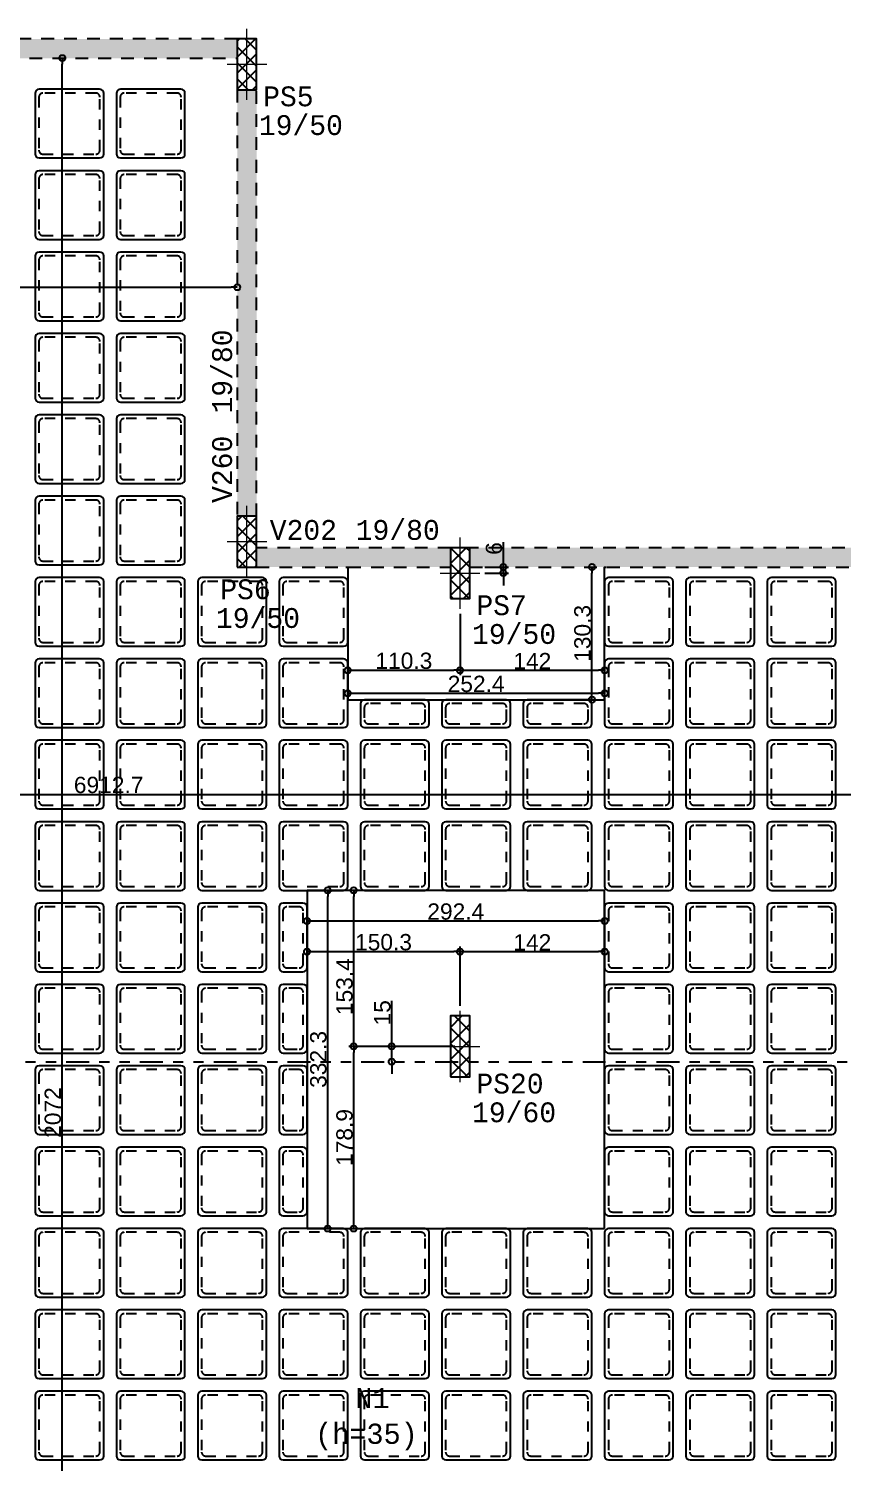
# Model space of a CAD drawing. Header units: millimetres. Extents: x -967 to 563, y -1588 to 506.
# Drawn here: x 65.28 to 73.27, y -235.92 to -221.83 of the extents above; entities that cross this region are included whole.
import ezdxf

# ---------------------------------------------------------------- set-up
doc = ezdxf.new("R2010")
doc.units = ezdxf.units.MM
for name, pattern in [('CYPE_RAYAPUNTOPUNTO', [0.45, 0.225, -0.075, 0, -0.075, 0, -0.075]), ('DASHDOT', [1, 0.5, -0.25, 0, -0.25]), ('ESTILO_TQS_0001', [1, 0.7, -0.3]), ('HIDDEN2', [0.1875, 0.125, -0.0625])]:
    doc.linetypes.add(name, pattern=pattern)
for name, color, linetype in [('1', 5, 'Continuous'), ('11', 7, 'Continuous'), ('12', 4, 'Continuous'), ('13', 7, 'Continuous'), ('208', 13, 'Continuous'), ('251', 5, 'Continuous'), ('252', 153, 'ESTILO_TQS_0001'), ('4', 2, 'Continuous'), ('8', 7, 'Continuous'), ('9', 7, 'Continuous'), ('A_htc_alv', 7, 'Continuous'), ('COTAS', 1, 'Continuous'), ('EIXOS', 8, 'DASHDOT')]:
    doc.layers.add(name, color=color, linetype=linetype)
doc.layers.add('PILAR_EIXOS', color=1, linetype='Continuous', lineweight=0)
doc.styles.add('ARIAL', font='arial.ttf')
doc.styles.add('TQS_LUCIDA_CONSOLE', font='lucon.TTF')
doc.dimstyles.new('AVILLA 100 2', dxfattribs={"dimtxt": 0.16, "dimasz": 0.06, "dimexe": 0.05, "dimexo": 0.05, "dimgap": 0.01, "dimtad": 3, "dimdec": 1, "dimlfac": 100, "dimzin": 9, "dimdsep": 46, "dimtxsty": 'ARIAL', "dimblk": 'ORIGIN', "dimcen": 1.5, "dimclrd": 10, "dimclre": 10, "dimclrt": 7, "dimadec": 0, "dimazin": 0, "dimtfac": 1, "dimtdec": 1, "dimtmove": 0, "dimatfit": 1, "dimfxl": 1, "dimarcsym": 0})
pattern_1 = [(45, (685.15059, -106.08026), (-0.078577241, 0.078577241), []), (135, (685.15059, -106.08026), (-0.078577241, -0.078577241), [])]

# ---------------------------------------------------------------- blocks, each defined once
blk = doc.blocks.new('_VAONER063700637000750007500')
at = {"layer": '251', "color": 8}
for p, q in [((-33.725, 29.725), (-33.725, -29.725)), ((29.725, 33.725), (-29.725, 33.725)), ((33.725, -29.725), (33.725, 29.725)), ((-29.725, -33.725), (29.725, -33.725))]:
    blk.add_line(p, q, dxfattribs=at)
for centre, start, end in [((-29.725, 29.725), 90, 180), ((29.725, 29.725), 0, 90), ((-29.725, -29.725), 180, 270), ((29.725, -29.725), 270, 0)]:
    blk.add_arc(centre, 4, start, end, dxfattribs=at)
at = {"layer": '252', "color": 8}
for p, q in [((25.975, 29.975), (-25.975, 29.975)), ((-29.975, 25.975), (-29.975, -25.975)), ((29.975, -25.975), (29.975, 25.975)), ((-25.975, -29.975), (25.975, -29.975))]:
    blk.add_line(p, q, dxfattribs=at)
for centre, start, end in [((-25.975, 25.975), 90, 180), ((25.975, 25.975), 0, 90), ((-25.975, -25.975), 180, 270), ((25.975, -25.975), 270, 0)]:
    blk.add_arc(centre, 4, start, end, dxfattribs=at)
blk = doc.blocks.new('_VAONER023700637000750007500')
at = {"layer": '251', "color": 8}
for p, q in [((-13.725, 29.725), (-13.725, -29.725)), ((9.725, 33.725), (-9.725, 33.725)), ((13.725, -29.725), (13.725, 29.725)), ((-9.725, -33.725), (9.725, -33.725))]:
    blk.add_line(p, q, dxfattribs=at)
for centre, start, end in [((-9.725, 29.725), 90, 180), ((9.725, 29.725), 0, 90), ((-9.725, -29.725), 180, 270), ((9.725, -29.725), 270, 0)]:
    blk.add_arc(centre, 4, start, end, dxfattribs=at)
at = {"layer": '252', "color": 8}
for p, q in [((5.975, 29.975), (-5.975, 29.975)), ((-9.975, 25.975), (-9.975, -25.975)), ((9.975, -25.975), (9.975, 25.975)), ((-5.975, -29.975), (5.975, -29.975))]:
    blk.add_line(p, q, dxfattribs=at)
for centre, start, end in [((-5.975, 25.975), 90, 180), ((5.975, 25.975), 0, 90), ((-5.975, -25.975), 180, 270), ((5.975, -25.975), 270, 0)]:
    blk.add_arc(centre, 4, start, end, dxfattribs=at)
blk = doc.blocks.new('_VAONER063700237000750007500')
at = {"layer": '251', "color": 8}
for p, q in [((-33.725, 9.725), (-33.725, -9.725)), ((29.725, 13.725), (-29.725, 13.725)), ((33.725, -9.725), (33.725, 9.725)), ((-29.725, -13.725), (29.725, -13.725))]:
    blk.add_line(p, q, dxfattribs=at)
for centre, start, end in [((-29.725, 9.725), 90, 180), ((29.725, 9.725), 0, 90), ((-29.725, -9.725), 180, 270), ((29.725, -9.725), 270, 0)]:
    blk.add_arc(centre, 4, start, end, dxfattribs=at)
at = {"layer": '252', "color": 8}
for p, q in [((-29.975, 5.975), (-29.975, -5.975)), ((25.975, 9.975), (-25.975, 9.975)), ((29.975, -5.975), (29.975, 5.975)), ((-25.975, -9.975), (25.975, -9.975))]:
    blk.add_line(p, q, dxfattribs=at)
for centre, start, end in [((-25.975, 5.975), 90, 180), ((25.975, 5.975), 0, 90), ((-25.975, -5.975), 180, 270), ((25.975, -5.975), 270, 0)]:
    blk.add_arc(centre, 4, start, end, dxfattribs=at)
blk = doc.blocks.new('NERVURADA TÉRREO 1 MODELO 2 (LO) R0')
at = {"layer": '208', "xscale": 0.01, "yscale": 0.01, "zscale": 0.01}
for name, p in [('_VAONER063700637000750007500', (737.85, -735.933)), ('_VAONER063700637000750007500', (738.649, -735.933)), ('_VAONER063700637000750007500', (737.85, -736.733)), ('_VAONER063700637000750007500', (738.649, -736.733)), ('_VAONER063700637000750007500', (737.85, -737.532)), ('_VAONER063700637000750007500', (738.649, -737.532)), ('_VAONER063700637000750007500', (737.85, -738.332)), ('_VAONER063700637000750007500', (738.649, -738.332)), ('_VAONER063700637000750007500', (737.85, -739.131)), ('_VAONER063700637000750007500', (738.649, -739.131)), ('_VAONER063700637000750007500', (737.85, -739.931)), ('_VAONER063700637000750007500', (738.649, -739.931)), ('_VAONER063700637000750007500', (737.85, -740.73)), ('_VAONER063700637000750007500', (738.649, -740.73)), ('_VAONER063700637000750007500', (739.449, -740.73)), ('_VAONER063700637000750007500', (740.248, -740.73)), ('_VAONER063700637000750007500', (743.446, -740.73)), ('_VAONER063700637000750007500', (744.246, -740.73)), ('_VAONER063700637000750007500', (745.045, -740.73)), ('_VAONER063700637000750007500', (737.85, -741.53)), ('_VAONER063700637000750007500', (738.649, -741.53)), ('_VAONER063700637000750007500', (739.449, -741.53)), ('_VAONER063700637000750007500', (740.248, -741.53)), ('_VAONER063700637000750007500', (743.446, -741.53)), ('_VAONER063700637000750007500', (744.246, -741.53)), ('_VAONER063700637000750007500', (745.045, -741.53)), ('_VAONER063700237000750007500', (741.048, -741.73)), ('_VAONER063700237000750007500', (741.847, -741.73)), ('_VAONER063700237000750007500', (742.647, -741.73)), ('_VAONER063700637000750007500', (737.85, -742.329)), ('_VAONER063700637000750007500', (738.649, -742.329)), ('_VAONER063700637000750007500', (739.449, -742.329)), ('_VAONER063700637000750007500', (740.248, -742.329)), ('_VAONER063700637000750007500', (741.048, -742.329)), ('_VAONER063700637000750007500', (741.847, -742.329)), ('_VAONER063700637000750007500', (742.647, -742.329)), ('_VAONER063700637000750007500', (743.446, -742.329)), ('_VAONER063700637000750007500', (744.246, -742.329)), ('_VAONER063700637000750007500', (745.045, -742.329)), ('_VAONER063700637000750007500', (737.85, -743.129)), ('_VAONER063700637000750007500', (738.649, -743.129)), ('_VAONER063700637000750007500', (739.449, -743.129)), ('_VAONER063700637000750007500', (740.248, -743.129)), ('_VAONER063700637000750007500', (741.048, -743.129)), ('_VAONER063700637000750007500', (741.847, -743.129)), ('_VAONER063700637000750007500', (742.647, -743.129)), ('_VAONER063700637000750007500', (743.446, -743.129)), ('_VAONER063700637000750007500', (744.246, -743.129)), ('_VAONER063700637000750007500', (745.045, -743.129)), ('_VAONER063700637000750007500', (737.85, -743.928)), ('_VAONER063700637000750007500', (738.649, -743.928)), ('_VAONER063700637000750007500', (739.449, -743.928)), ('_VAONER023700637000750007500', (740.048, -743.928)), ('_VAONER063700637000750007500', (743.446, -743.928)), ('_VAONER063700637000750007500', (744.246, -743.928)), ('_VAONER063700637000750007500', (745.045, -743.928)), ('_VAONER063700637000750007500', (737.85, -744.728)), ('_VAONER063700637000750007500', (738.649, -744.728)), ('_VAONER063700637000750007500', (739.449, -744.728)), ('_VAONER023700637000750007500', (740.048, -744.728)), ('_VAONER063700637000750007500', (743.446, -744.728)), ('_VAONER063700637000750007500', (744.246, -744.728)), ('_VAONER063700637000750007500', (745.045, -744.728)), ('_VAONER063700637000750007500', (737.85, -745.527)), ('_VAONER063700637000750007500', (738.649, -745.527)), ('_VAONER063700637000750007500', (739.449, -745.527)), ('_VAONER023700637000750007500', (740.048, -745.527)), ('_VAONER063700637000750007500', (743.446, -745.527)), ('_VAONER063700637000750007500', (744.246, -745.527)), ('_VAONER063700637000750007500', (745.045, -745.527)), ('_VAONER063700637000750007500', (737.85, -746.327)), ('_VAONER063700637000750007500', (738.649, -746.327)), ('_VAONER063700637000750007500', (739.449, -746.327)), ('_VAONER023700637000750007500', (740.048, -746.327)), ('_VAONER063700637000750007500', (743.446, -746.327)), ('_VAONER063700637000750007500', (744.246, -746.327)), ('_VAONER063700637000750007500', (745.045, -746.327)), ('_VAONER063700637000750007500', (737.85, -747.126)), ('_VAONER063700637000750007500', (738.649, -747.126)), ('_VAONER063700637000750007500', (739.449, -747.126)), ('_VAONER063700637000750007500', (740.248, -747.126)), ('_VAONER063700637000750007500', (741.048, -747.126)), ('_VAONER063700637000750007500', (741.847, -747.126)), ('_VAONER063700637000750007500', (742.647, -747.126)), ('_VAONER063700637000750007500', (743.446, -747.126)), ('_VAONER063700637000750007500', (744.246, -747.126)), ('_VAONER063700637000750007500', (745.045, -747.126)), ('_VAONER063700637000750007500', (737.85, -747.926)), ('_VAONER063700637000750007500', (738.649, -747.926)), ('_VAONER063700637000750007500', (739.449, -747.926)), ('_VAONER063700637000750007500', (740.248, -747.926)), ('_VAONER063700637000750007500', (741.048, -747.926)), ('_VAONER063700637000750007500', (741.847, -747.926)), ('_VAONER063700637000750007500', (742.647, -747.926)), ('_VAONER063700637000750007500', (743.446, -747.926)), ('_VAONER063700637000750007500', (744.246, -747.926)), ('_VAONER063700637000750007500', (745.045, -747.926)), ('_VAONER063700637000750007500', (737.85, -748.725)), ('_VAONER063700637000750007500', (738.649, -748.725)), ('_VAONER063700637000750007500', (739.449, -748.725)), ('_VAONER063700637000750007500', (740.248, -748.725)), ('_VAONER063700637000750007500', (741.048, -748.725)), ('_VAONER063700637000750007500', (741.847, -748.725)), ('_VAONER063700637000750007500', (742.647, -748.725)), ('_VAONER063700637000750007500', (743.446, -748.725)), ('_VAONER063700637000750007500', (744.246, -748.725)), ('_VAONER063700637000750007500', (745.045, -748.725))]:
    blk.add_blockref(name, p, dxfattribs=at)
blk = doc.blocks.new('Eixos do pilar')
at = {"layer": 'PILAR_EIXOS'}
for p, q in [((0, -0.5), (0, 0.5)), ((-0.5, 0), (0.5, 0))]:
    blk.add_line(p, q, dxfattribs=at)
blk = doc.blocks.new('EIXOS DE OBRA TERREO1')
at = {"layer": 'EIXOS', "linetype": 'CYPE_RAYAPUNTOPUNTO'}
blk.add_line((699.3939, -145.1497), (774.5346, -145.1497), dxfattribs=at)
blk = doc.blocks.new('_Origin')
at = {"color": 0, "linetype": 'ByBlock', "lineweight": -2}
blk.add_line((0, 0), (-1, 0), dxfattribs=at)
blk.add_circle((0, 0), 0.5, dxfattribs=at)
blk = doc.blocks.new('*D675')
at = {"layer": 'COTAS', "color": 10, "linetype": 'ByBlock', "lineweight": -2, "transparency": 16777216}
for p, q in [((850.864, -572.77), (850.864, -573.374)), ((849.761, -573.303), (849.761, -573.374)), ((849.821, -573.324), (850.804, -573.324))]:
    blk.add_line(p, q, dxfattribs=at)
at = {"layer": 'Defpoints', "color": 0, "linetype": 'ByBlock', "transparency": 16777216}
for p in [(850.864, -572.72), (849.761, -573.253), (850.864, -573.324)]:
    blk.add_point(p, dxfattribs=at)
at = {"layer": 'COTAS', "color": 10, "linetype": 'ByBlock', "lineweight": -2, "transparency": 16777216, "xscale": 0.06, "yscale": 0.06, "zscale": 0.06, "rotation": 180}
blk.add_blockref('_Origin', (849.761, -573.324), dxfattribs=at)
at = {"layer": 'COTAS', "color": 10, "linetype": 'ByBlock', "lineweight": -2, "transparency": 16777216, "xscale": 0.06, "yscale": 0.06, "zscale": 0.06}
blk.add_blockref('_Origin', (850.864, -573.324), dxfattribs=at)
at = {"layer": 'COTAS', "color": 7, "linetype": 'ByBlock', "transparency": 16777216, "insert": (850.312, -573.232), "char_height": 0.16, "attachment_point": 5, "style": 'ARIAL'}
blk.add_mtext('110.3', dxfattribs=at)
blk = doc.blocks.new('*D676')
at = {"layer": 'COTAS', "color": 10, "linetype": 'ByBlock', "lineweight": -2, "transparency": 16777216}
for p, q in [((850.864, -572.77), (850.864, -573.374)), ((850.924, -573.324), (852.224, -573.324))]:
    blk.add_line(p, q, dxfattribs=at)
at = {"layer": 'Defpoints', "color": 0, "linetype": 'ByBlock', "transparency": 16777216}
for p in [(850.864, -572.72), (852.284, -573.324), (852.284, -573.324)]:
    blk.add_point(p, dxfattribs=at)
at = {"layer": 'COTAS', "color": 10, "linetype": 'ByBlock', "lineweight": -2, "transparency": 16777216, "xscale": 0.06, "yscale": 0.06, "zscale": 0.06, "rotation": 180}
blk.add_blockref('_Origin', (850.864, -573.324), dxfattribs=at)
at = {"layer": 'COTAS', "color": 10, "linetype": 'ByBlock', "lineweight": -2, "transparency": 16777216, "xscale": 0.06, "yscale": 0.06, "zscale": 0.06}
blk.add_blockref('_Origin', (852.284, -573.324), dxfattribs=at)
at = {"layer": 'COTAS', "color": 7, "linetype": 'ByBlock', "transparency": 16777216, "insert": (851.574, -573.234), "char_height": 0.16, "attachment_point": 5, "style": 'ARIAL'}
blk.add_mtext('142', dxfattribs=at)
blk = doc.blocks.new('*D677')
at = {"layer": 'COTAS', "color": 10, "linetype": 'ByBlock', "lineweight": -2, "transparency": 16777216}
blk.add_line((849.821, -573.551), (852.224, -573.551), dxfattribs=at)
at = {"layer": 'Defpoints', "color": 0, "linetype": 'ByBlock', "transparency": 16777216}
for p in [(849.761, -573.551), (852.284, -573.551), (852.284, -573.551)]:
    blk.add_point(p, dxfattribs=at)
at = {"layer": 'COTAS', "color": 10, "linetype": 'ByBlock', "lineweight": -2, "transparency": 16777216, "xscale": 0.06, "yscale": 0.06, "zscale": 0.06, "rotation": 180}
blk.add_blockref('_Origin', (849.761, -573.551), dxfattribs=at)
at = {"layer": 'COTAS', "color": 10, "linetype": 'ByBlock', "lineweight": -2, "transparency": 16777216, "xscale": 0.06, "yscale": 0.06, "zscale": 0.06}
blk.add_blockref('_Origin', (852.284, -573.551), dxfattribs=at)
at = {"layer": 'COTAS', "color": 7, "linetype": 'ByBlock', "transparency": 16777216, "insert": (851.022, -573.459), "char_height": 0.16, "attachment_point": 5, "style": 'ARIAL'}
blk.add_mtext('252.4', dxfattribs=at)
blk = doc.blocks.new('*D678')
at = {"layer": 'COTAS', "color": 10, "linetype": 'ByBlock', "lineweight": -2, "transparency": 16777216}
blk.add_line((852.159, -573.553), (852.159, -572.37), dxfattribs=at)
at = {"layer": 'Defpoints', "color": 0, "linetype": 'ByBlock', "transparency": 16777216}
for p in [(852.159, -572.31), (852.159, -572.31), (852.159, -573.613)]:
    blk.add_point(p, dxfattribs=at)
at = {"layer": 'COTAS', "color": 10, "linetype": 'ByBlock', "lineweight": -2, "transparency": 16777216, "xscale": 0.06, "yscale": 0.06, "zscale": 0.06}
for p, rotation in [((852.159, -572.31), 90), ((852.159, -573.613), 270)]:
    blk.add_blockref('_Origin', p, dxfattribs=dict(at, rotation=rotation))
at = {"layer": 'COTAS', "color": 7, "linetype": 'ByBlock', "transparency": 16777216, "insert": (852.067, -572.962), "char_height": 0.16, "attachment_point": 5, "rotation": 90, "style": 'ARIAL'}
blk.add_mtext('130.3', dxfattribs=at)
blk = doc.blocks.new('*D679')
at = {"layer": 'COTAS', "color": 10, "linetype": 'ByBlock', "lineweight": -2, "transparency": 16777216}
for p, q in [((851.29, -572.25), (851.29, -572.065)), ((851.109, -572.31), (851.34, -572.31)), ((851.29, -572.37), (851.29, -572.31)), ((851.109, -572.37), (851.34, -572.37)), ((851.29, -572.43), (851.29, -572.49))]:
    blk.add_line(p, q, dxfattribs=at)
at = {"layer": 'Defpoints', "color": 0, "linetype": 'ByBlock', "transparency": 16777216}
for p in [(851.059, -572.31), (851.29, -572.31), (851.059, -572.37)]:
    blk.add_point(p, dxfattribs=at)
at = {"layer": 'COTAS', "color": 10, "linetype": 'ByBlock', "lineweight": -2, "transparency": 16777216, "xscale": 0.06, "yscale": 0.06, "zscale": 0.06}
for p, rotation in [((851.29, -572.31), 270), ((851.29, -572.37), 90)]:
    blk.add_blockref('_Origin', p, dxfattribs=dict(at, rotation=rotation))
at = {"layer": 'COTAS', "color": 7, "linetype": 'ByBlock', "transparency": 16777216, "insert": (851.198, -572.128), "char_height": 0.16, "attachment_point": 5, "rotation": 90, "style": 'ARIAL'}
blk.add_mtext('6', dxfattribs=at)
blk = doc.blocks.new('*D732')
at = {"layer": 'COTAS', "color": 10, "linetype": 'ByBlock', "lineweight": -2, "transparency": 16777216}
for p, q in [((849.421, -576.088), (850.804, -576.088)), ((850.864, -576.62), (850.864, -576.038))]:
    blk.add_line(p, q, dxfattribs=at)
at = {"layer": 'Defpoints', "color": 0, "linetype": 'ByBlock', "transparency": 16777216}
for p in [(849.361, -576.088), (850.864, -576.088), (850.864, -576.67)]:
    blk.add_point(p, dxfattribs=at)
at = {"layer": 'COTAS', "color": 10, "linetype": 'ByBlock', "lineweight": -2, "transparency": 16777216, "xscale": 0.06, "yscale": 0.06, "zscale": 0.06, "rotation": 180}
blk.add_blockref('_Origin', (849.361, -576.088), dxfattribs=at)
at = {"layer": 'COTAS', "color": 10, "linetype": 'ByBlock', "lineweight": -2, "transparency": 16777216, "xscale": 0.06, "yscale": 0.06, "zscale": 0.06}
blk.add_blockref('_Origin', (850.864, -576.088), dxfattribs=at)
at = {"layer": 'COTAS', "color": 7, "linetype": 'ByBlock', "transparency": 16777216, "insert": (850.112, -575.997), "char_height": 0.16, "attachment_point": 5, "style": 'ARIAL'}
blk.add_mtext('150.3', dxfattribs=at)
blk = doc.blocks.new('*D733')
at = {"layer": 'COTAS', "color": 10, "linetype": 'ByBlock', "lineweight": -2, "transparency": 16777216}
for p, q in [((850.864, -576.62), (850.864, -576.038)), ((850.924, -576.088), (852.224, -576.088))]:
    blk.add_line(p, q, dxfattribs=at)
at = {"layer": 'Defpoints', "color": 0, "linetype": 'ByBlock', "transparency": 16777216}
for p in [(852.284, -576.088), (852.284, -576.088), (850.864, -576.67)]:
    blk.add_point(p, dxfattribs=at)
at = {"layer": 'COTAS', "color": 10, "linetype": 'ByBlock', "lineweight": -2, "transparency": 16777216, "xscale": 0.06, "yscale": 0.06, "zscale": 0.06, "rotation": 180}
blk.add_blockref('_Origin', (850.864, -576.088), dxfattribs=at)
at = {"layer": 'COTAS', "color": 10, "linetype": 'ByBlock', "lineweight": -2, "transparency": 16777216, "xscale": 0.06, "yscale": 0.06, "zscale": 0.06}
blk.add_blockref('_Origin', (852.284, -576.088), dxfattribs=at)
at = {"layer": 'COTAS', "color": 7, "linetype": 'ByBlock', "transparency": 16777216, "insert": (851.574, -575.998), "char_height": 0.16, "attachment_point": 5, "style": 'ARIAL'}
blk.add_mtext('142', dxfattribs=at)
blk = doc.blocks.new('*D734')
at = {"layer": 'COTAS', "color": 10, "linetype": 'ByBlock', "lineweight": -2, "transparency": 16777216}
blk.add_line((849.421, -575.787), (852.224, -575.787), dxfattribs=at)
at = {"layer": 'Defpoints', "color": 0, "linetype": 'ByBlock', "transparency": 16777216}
for p in [(849.361, -575.787), (852.284, -575.787), (852.284, -575.787)]:
    blk.add_point(p, dxfattribs=at)
at = {"layer": 'COTAS', "color": 10, "linetype": 'ByBlock', "lineweight": -2, "transparency": 16777216, "xscale": 0.06, "yscale": 0.06, "zscale": 0.06, "rotation": 180}
blk.add_blockref('_Origin', (849.361, -575.787), dxfattribs=at)
at = {"layer": 'COTAS', "color": 10, "linetype": 'ByBlock', "lineweight": -2, "transparency": 16777216, "xscale": 0.06, "yscale": 0.06, "zscale": 0.06}
blk.add_blockref('_Origin', (852.284, -575.787), dxfattribs=at)
at = {"layer": 'COTAS', "color": 7, "linetype": 'ByBlock', "transparency": 16777216, "insert": (850.822, -575.696), "char_height": 0.16, "attachment_point": 5, "style": 'ARIAL'}
blk.add_mtext('292.4', dxfattribs=at)
blk = doc.blocks.new('*D735')
at = {"layer": 'COTAS', "color": 10, "linetype": 'ByBlock', "lineweight": -2, "transparency": 16777216}
for p, q in [((850.415, -577.02), (849.77, -577.02)), ((849.82, -578.75), (849.82, -577.08)), ((849.411, -578.81), (849.87, -578.81))]:
    blk.add_line(p, q, dxfattribs=at)
at = {"layer": 'Defpoints', "color": 0, "linetype": 'ByBlock', "transparency": 16777216}
for p in [(849.82, -577.02), (850.465, -577.02), (849.361, -578.81)]:
    blk.add_point(p, dxfattribs=at)
at = {"layer": 'COTAS', "color": 10, "linetype": 'ByBlock', "lineweight": -2, "transparency": 16777216, "xscale": 0.06, "yscale": 0.06, "zscale": 0.06}
for p, rotation in [((849.82, -577.02), 90), ((849.82, -578.81), 270)]:
    blk.add_blockref('_Origin', p, dxfattribs=dict(at, rotation=rotation))
at = {"layer": 'COTAS', "color": 7, "linetype": 'ByBlock', "transparency": 16777216, "insert": (849.729, -577.915), "char_height": 0.16, "attachment_point": 5, "rotation": 90, "style": 'ARIAL'}
blk.add_mtext('178.9', dxfattribs=at)
blk = doc.blocks.new('*D736')
at = {"layer": 'COTAS', "color": 10, "linetype": 'ByBlock', "lineweight": -2, "transparency": 16777216}
for p, q in [((849.82, -576.96), (849.82, -575.546)), ((849.869, -575.486), (849.87, -575.486)), ((850.415, -577.02), (849.77, -577.02))]:
    blk.add_line(p, q, dxfattribs=at)
at = {"layer": 'Defpoints', "color": 0, "linetype": 'ByBlock', "transparency": 16777216}
for p in [(849.819, -575.486), (849.82, -575.486), (850.465, -577.02)]:
    blk.add_point(p, dxfattribs=at)
at = {"layer": 'COTAS', "color": 10, "linetype": 'ByBlock', "lineweight": -2, "transparency": 16777216, "xscale": 0.06, "yscale": 0.06, "zscale": 0.06}
for p, rotation in [((849.82, -575.486), 90), ((849.82, -577.02), 270)]:
    blk.add_blockref('_Origin', p, dxfattribs=dict(at, rotation=rotation))
at = {"layer": 'COTAS', "color": 7, "linetype": 'ByBlock', "transparency": 16777216, "insert": (849.729, -576.433), "char_height": 0.16, "attachment_point": 5, "rotation": 90, "style": 'ARIAL'}
blk.add_mtext('153.4', dxfattribs=at)
blk = doc.blocks.new('*D737')
at = {"layer": 'COTAS', "color": 10, "linetype": 'ByBlock', "lineweight": -2, "transparency": 16777216}
for p, q in [((849.564, -578.75), (849.564, -575.547)), ((849.565, -575.487), (849.614, -575.487)), ((849.565, -578.81), (849.614, -578.81))]:
    blk.add_line(p, q, dxfattribs=at)
at = {"layer": 'Defpoints', "color": 0, "linetype": 'ByBlock', "transparency": 16777216}
for p in [(849.515, -575.487), (849.564, -575.487), (849.515, -578.81)]:
    blk.add_point(p, dxfattribs=at)
at = {"layer": 'COTAS', "color": 10, "linetype": 'ByBlock', "lineweight": -2, "transparency": 16777216, "xscale": 0.06, "yscale": 0.06, "zscale": 0.06}
for p, rotation in [((849.564, -575.487), 90), ((849.564, -578.81), 270)]:
    blk.add_blockref('_Origin', p, dxfattribs=dict(at, rotation=rotation))
at = {"layer": 'COTAS', "color": 7, "linetype": 'ByBlock', "transparency": 16777216, "insert": (849.472, -577.148), "char_height": 0.16, "attachment_point": 5, "rotation": 90, "style": 'ARIAL'}
blk.add_mtext('332.3', dxfattribs=at)
blk = doc.blocks.new('*D777')
at = {"layer": 'COTAS', "color": 10, "linetype": 'ByBlock', "lineweight": -2, "transparency": 16777216}
blk.add_line((812.908, -574.544), (881.914, -574.544), dxfattribs=at)
at = {"layer": 'Defpoints', "color": 0, "linetype": 'ByBlock', "transparency": 16777216}
for p in [(812.848, -574.544), (881.974, -574.544), (881.974, -574.544)]:
    blk.add_point(p, dxfattribs=at)
at = {"layer": 'COTAS', "color": 10, "linetype": 'ByBlock', "lineweight": -2, "transparency": 16777216, "xscale": 0.06, "yscale": 0.06, "zscale": 0.06, "rotation": 180}
blk.add_blockref('_Origin', (812.848, -574.544), dxfattribs=at)
at = {"layer": 'COTAS', "color": 10, "linetype": 'ByBlock', "lineweight": -2, "transparency": 16777216, "xscale": 0.06, "yscale": 0.06, "zscale": 0.06}
blk.add_blockref('_Origin', (881.974, -574.544), dxfattribs=at)
at = {"layer": 'COTAS', "color": 7, "linetype": 'ByBlock', "transparency": 16777216, "insert": (847.411, -574.452), "char_height": 0.16, "attachment_point": 5, "style": 'ARIAL'}
blk.add_mtext('6912.7', dxfattribs=at)
blk = doc.blocks.new('*D778')
at = {"layer": 'COTAS', "color": 10, "linetype": 'ByBlock', "lineweight": -2, "transparency": 16777216}
blk.add_line((812.591, -569.561), (848.614, -569.561), dxfattribs=at)
at = {"layer": 'Defpoints', "color": 0, "linetype": 'ByBlock', "transparency": 16777216}
for p in [(812.531, -569.561), (848.674, -569.561), (848.674, -569.561)]:
    blk.add_point(p, dxfattribs=at)
at = {"layer": 'COTAS', "color": 10, "linetype": 'ByBlock', "lineweight": -2, "transparency": 16777216, "xscale": 0.06, "yscale": 0.06, "zscale": 0.06, "rotation": 180}
blk.add_blockref('_Origin', (812.531, -569.561), dxfattribs=at)
at = {"layer": 'COTAS', "color": 10, "linetype": 'ByBlock', "lineweight": -2, "transparency": 16777216, "xscale": 0.06, "yscale": 0.06, "zscale": 0.06}
blk.add_blockref('_Origin', (848.674, -569.561), dxfattribs=at)
at = {"layer": 'COTAS', "color": 7, "linetype": 'ByBlock', "transparency": 16777216, "insert": (830.603, -569.47), "char_height": 0.16, "attachment_point": 5, "style": 'ARIAL'}
blk.add_mtext('3614.3', dxfattribs=at)
blk = doc.blocks.new('*D786')
at = {"layer": 'COTAS', "color": 10, "linetype": 'ByBlock', "lineweight": -2, "transparency": 16777216}
blk.add_line((846.955, -587.97), (846.955, -567.37), dxfattribs=at)
at = {"layer": 'Defpoints', "color": 0, "linetype": 'ByBlock', "transparency": 16777216}
for p in [(846.955, -567.31), (846.955, -567.31), (846.955, -588.03)]:
    blk.add_point(p, dxfattribs=at)
at = {"layer": 'COTAS', "color": 10, "linetype": 'ByBlock', "lineweight": -2, "transparency": 16777216, "xscale": 0.06, "yscale": 0.06, "zscale": 0.06}
for p, rotation in [((846.955, -567.31), 90), ((846.955, -588.03), 270)]:
    blk.add_blockref('_Origin', p, dxfattribs=dict(at, rotation=rotation))
at = {"layer": 'COTAS', "color": 7, "linetype": 'ByBlock', "transparency": 16777216, "insert": (846.863, -577.67), "char_height": 0.16, "attachment_point": 5, "rotation": 90, "style": 'ARIAL'}
blk.add_mtext('2072', dxfattribs=at)
blk = doc.blocks.new('*D649')
at = {"layer": 'COTAS', "color": 10, "linetype": 'ByBlock', "lineweight": -2, "transparency": 16777216}
for p, q in [((850.193, -576.96), (850.193, -576.573)), ((850.814, -577.02), (850.143, -577.02)), ((850.193, -577.17), (850.193, -577.02)), ((850.193, -577.23), (850.193, -577.29))]:
    blk.add_line(p, q, dxfattribs=at)
at = {"layer": 'Defpoints', "color": 0, "linetype": 'ByBlock', "transparency": 16777216}
for p in [(850.864, -577.02), (850.193, -577.17), (850.193, -577.17)]:
    blk.add_point(p, dxfattribs=at)
at = {"layer": 'COTAS', "color": 10, "linetype": 'ByBlock', "lineweight": -2, "transparency": 16777216, "xscale": 0.06, "yscale": 0.06, "zscale": 0.06}
for p, rotation in [((850.193, -577.02), 270), ((850.193, -577.17), 90)]:
    blk.add_blockref('_Origin', p, dxfattribs=dict(at, rotation=rotation))
at = {"layer": 'COTAS', "color": 7, "linetype": 'ByBlock', "transparency": 16777216, "insert": (850.101, -576.69), "char_height": 0.16, "attachment_point": 5, "rotation": 90, "style": 'ARIAL'}
blk.add_mtext('15', dxfattribs=at)
blk = doc.blocks.new('COTAS TÉRREO (LO) R0')
at = {"layer": 'COTAS', "linetype": 'ByBlock'}
for base, p1, p2, picture, middle in [((846.9549, -567.3104), (846.9549, -588.0304), (846.9549, -567.3104), '*D786', (846.8632, -577.6704)), ((851.2902, -572.3104), (851.0592, -572.3704), (851.0592, -572.3104), '*D679', (851.1985, -572.1276)), ((852.1592, -572.3104), (852.1592, -573.6134), (852.1592, -572.3104), '*D678', (852.0675, -572.9619)), ((849.5637, -575.4869), (849.5146, -578.8099), (849.5146, -575.4869), '*D737', (849.4719, -577.1484)), ((849.8203408546, -577.0203861132), (849.3607448043, -578.8098861131), (850.4650496944, -577.0203861132), '*D735', (849.7286491765, -577.9151361132))]:
    dim = blk.add_linear_dim(base=base, p1=p1, p2=p2, angle=90, dimstyle='AVILLA 100 2', dxfattribs=at)
    dim.commit()
    dim.dimension.update_dxf_attribs({"geometry": picture, "text_midpoint": middle})
for base, p1, p2, picture, middle in [((848.6742, -569.5615), (812.5308, -569.5615), (848.6742, -569.5615), '*D778', (830.6025, -569.4697)), ((850.864244801, -573.324209647), (849.760744804, -573.253386113), (850.864244801, -572.720386113), '*D675', (850.312494803, -573.232463399)), ((852.2842, -573.3242), (850.8642, -572.7204), (852.2842, -573.3242), '*D676', (851.5742, -573.2339)), ((852.2842448043, -573.5506361131), (849.7607448043, -573.5506361131), (852.2842448043, -573.5506361131), '*D677', (851.0224948043, -573.4589444351)), ((881.97424, -574.54418), (812.84766, -574.54418), (881.97424, -574.54418), '*D777', (847.41095, -574.45249)), ((852.2842448043, -575.787383747), (849.3607448043, -575.787383747), (852.2842448043, -575.787383747), '*D734', (850.8224948043, -575.6956920689)), ((850.864244801, -576.088362456), (849.360744804, -576.088362456), (850.864244801, -576.670386113), '*D732', (850.112494803, -575.996616208)), ((852.2842, -576.0884), (850.8642, -576.6704), (852.2842, -576.0884), '*D733', (851.5742, -575.998))]:
    dim = blk.add_linear_dim(base=base, p1=p1, p2=p2, dimstyle='AVILLA 100 2', dxfattribs=at)
    dim.commit()
    dim.dimension.update_dxf_attribs({"geometry": picture, "text_midpoint": middle})
for base, p1, p2, picture, middle in [((849.8203, -575.4865), (850.465, -577.0204), (849.8188, -575.4865), '*D736', (849.8203, -576.433)), ((850.1929, -577.1704), (850.8643, -577.0204), (850.1929, -577.1704), '*D649', (850.1929, -576.6904))]:
    dim = blk.add_linear_dim(base=base, p1=p1, p2=p2, angle=90, dimstyle='AVILLA 100 2', dxfattribs=at)
    dim.commit()
    dim.dimension.update_dxf_attribs({"geometry": picture, "text_midpoint": middle, "dimtype": 128})

msp = doc.modelspace()

# ---------------------------------------------------------------- hatches: boundary and pattern name
at = {"linetype": 'ByBlock'}
h = msp.add_hatch(dxfattribs=at)
h.set_pattern_fill('ANSI37', color=4, scale=0.035)
h.set_pattern_definition(pattern_1)
h.paths.add_polyline_path([(67.3257, -222.4321), (67.5157, -222.4321), (67.5157, -221.9321), (67.3257, -221.9321)])
h = msp.add_hatch(dxfattribs=at)
h.set_pattern_fill('ANSI37', color=4, scale=0.035)
h.set_pattern_definition(pattern_1)
h.paths.add_polyline_path([(67.3257, -227.1221), (67.5157, -227.1221), (67.5157, -226.6221), (67.3257, -226.6221)])
h = msp.add_hatch(dxfattribs=at)
h.set_pattern_fill('ANSI37', color=4, scale=0.035)
h.set_pattern_definition(pattern_1)
h.paths.add_polyline_path([(69.4207, -227.4321), (69.6107, -227.4321), (69.6107, -226.9321), (69.4207, -226.9321)])
h = msp.add_hatch(dxfattribs=at)
h.set_pattern_fill('ANSI37', color=4, scale=0.035)
h.set_pattern_definition(pattern_1)
h.paths.add_polyline_path([(69.4207, -232.1321), (69.6107, -232.1321), (69.6107, -231.5321), (69.4207, -231.5321)])
at = {"layer": 'A_htc_alv', "linetype": 'ByBlock', "true_color": 0x93278f}
h = msp.add_hatch(color=217, dxfattribs=at)
h.dxf.hatch_style = 1
h.paths.add_polyline_path([(67.3257, -221.9321), (61.9107, -221.9321), (61.9107, -222.1221), (67.3257, -222.1221)])
h = msp.add_hatch(color=217, dxfattribs=at)
h.dxf.hatch_style = 1
h.paths.add_polyline_path([(67.5157, -222.4321), (67.3257, -222.4321), (67.3257, -226.6221), (67.5157, -226.6221)])
h = msp.add_hatch(color=217, dxfattribs=at)
h.dxf.hatch_style = 1
h.paths.add_polyline_path([(69.4207, -226.9321), (67.5157, -226.9321), (67.5157, -227.1221), (69.4207, -227.1221)])
h = msp.add_hatch(color=217, dxfattribs=at)
h.dxf.hatch_style = 1
h.paths.add_polyline_path([(77.1207, -226.9321), (69.6107, -226.9321), (69.6107, -227.1221), (77.1207, -227.1221)])

# ---------------------------------------------------------------- linework, layer by layer
at = {"layer": '1', "linetype": 'HIDDEN2'}
for points in [[(67.3257, -221.9321), (61.9107, -221.9321)], [(61.9107, -222.1221), (67.3257, -222.1221)], [(67.3257, -222.4321), (67.3257, -226.6221)], [(67.5157, -226.6221), (67.5157, -222.4321)], [(69.4207, -226.9321), (67.5157, -226.9321)], [(77.1207, -226.9321), (69.6107, -226.9321)], [(67.5157, -227.1221), (69.4207, -227.1221)], [(69.6107, -227.1221), (77.1207, -227.1221)]]:
    msp.add_lwpolyline(points, dxfattribs=at)
at = {"layer": '1'}
for points in [[(68.3935, -227.1221), (68.4122, -227.1221), (68.4122, -228.4251), (70.9357, -228.4251)], [(70.9357, -228.4251), (70.9357, -227.1221), (70.9545, -227.1221)], [(70.9357, -233.6216), (70.9357, -230.2986), (68.0122, -230.2986), (68.0122, -233.6216), (70.9357, -233.6216)]]:
    msp.add_lwpolyline(points, dxfattribs=at)
at = {"layer": '4'}
for points in [[(67.3257, -222.4321), (67.5157, -222.4321), (67.5157, -221.9321), (67.3257, -221.9321), (67.3257, -222.4321)], [(67.3257, -227.1221), (67.5157, -227.1221), (67.5157, -226.6221), (67.3257, -226.6221), (67.3257, -227.1221)], [(69.4207, -227.4321), (69.6107, -227.4321), (69.6107, -226.9321), (69.4207, -226.9321), (69.4207, -227.4321)], [(69.4207, -232.1321), (69.6107, -232.1321), (69.6107, -231.5321), (69.4207, -231.5321), (69.4207, -232.1321)]]:
    msp.add_lwpolyline(points, dxfattribs=at)

# ---------------------------------------------------------------- block references
at = {"color": 9, "linetype": 'ByBlock'}
msp.add_blockref('EIXOS DE OBRA TERREO1', (-672.1735, -86.8324), dxfattribs=at)
at = {"layer": 'COTAS', "color": 6, "linetype": 'ByBlock'}
msp.add_blockref('COTAS TÉRREO (LO) R0', (-781.3485, 345.1883), dxfattribs=at)
at = {"layer": 'COTAS', "color": 40, "linetype": 'ByBlock', "true_color": 0xf8d731}
msp.add_blockref('NERVURADA TÉRREO 1 MODELO 2 (LO) R0', (-672.1735, 513.1676), dxfattribs=at)
at = {"layer": 'PILAR_EIXOS', "xscale": 0.39, "yscale": 0.7}
for p in [(67.4207, -222.1821), (67.4207, -226.8721), (69.5157, -227.1821), (69.5157, -231.8321)]:
    msp.add_blockref('Eixos do pilar', p, dxfattribs=at)

# ---------------------------------------------------------------- texts
at = {"layer": '11', "linetype": 'Continuous', "style": 'TQS_LUCIDA_CONSOLE'}
msp.add_text('19/80', height=0.195, rotation=90, dxfattribs=at).set_placement((67.2745, -225.6135))
msp.add_text('19/80', height=0.195, dxfattribs=at).set_placement((68.49, -226.8548))
at = {"layer": '12', "linetype": 'Continuous', "style": 'TQS_LUCIDA_CONSOLE'}
for s, p in [('19/50', (67.5382, -222.877)), ('19/50', (67.1168, -227.7201)), ('19/50', (69.6332, -227.877)), ('19/60', (69.6332, -232.577))]:
    msp.add_text(s, height=0.195, dxfattribs=at).set_placement(p)
at = {"layer": '13', "linetype": 'Continuous', "style": 'TQS_LUCIDA_CONSOLE'}
for s, p in [('N1', (68.4863, -235.3863)), ('(h=35)', (68.0909, -235.7371))]:
    msp.add_text(s, height=0.1985, dxfattribs=at).set_placement(p)
at = {"layer": '8', "linetype": 'Continuous', "style": 'TQS_LUCIDA_CONSOLE'}
msp.add_text('V260', height=0.195, rotation=90, dxfattribs=at).set_placement((67.2745, -226.4921))
msp.add_text('V202', height=0.195, dxfattribs=at).set_placement((67.6457, -226.8548))
at = {"layer": '9', "linetype": 'Continuous', "style": 'TQS_LUCIDA_CONSOLE'}
for s, p in [('PS5', (67.5807, -222.5946)), ('PS6', (67.1593, -227.4377)), ('PS7', (69.6757, -227.5946)), ('PS20', (69.6757, -232.2946))]:
    msp.add_text(s, height=0.195, dxfattribs=at).set_placement(p)

doc.saveas('drawing.dxf')
